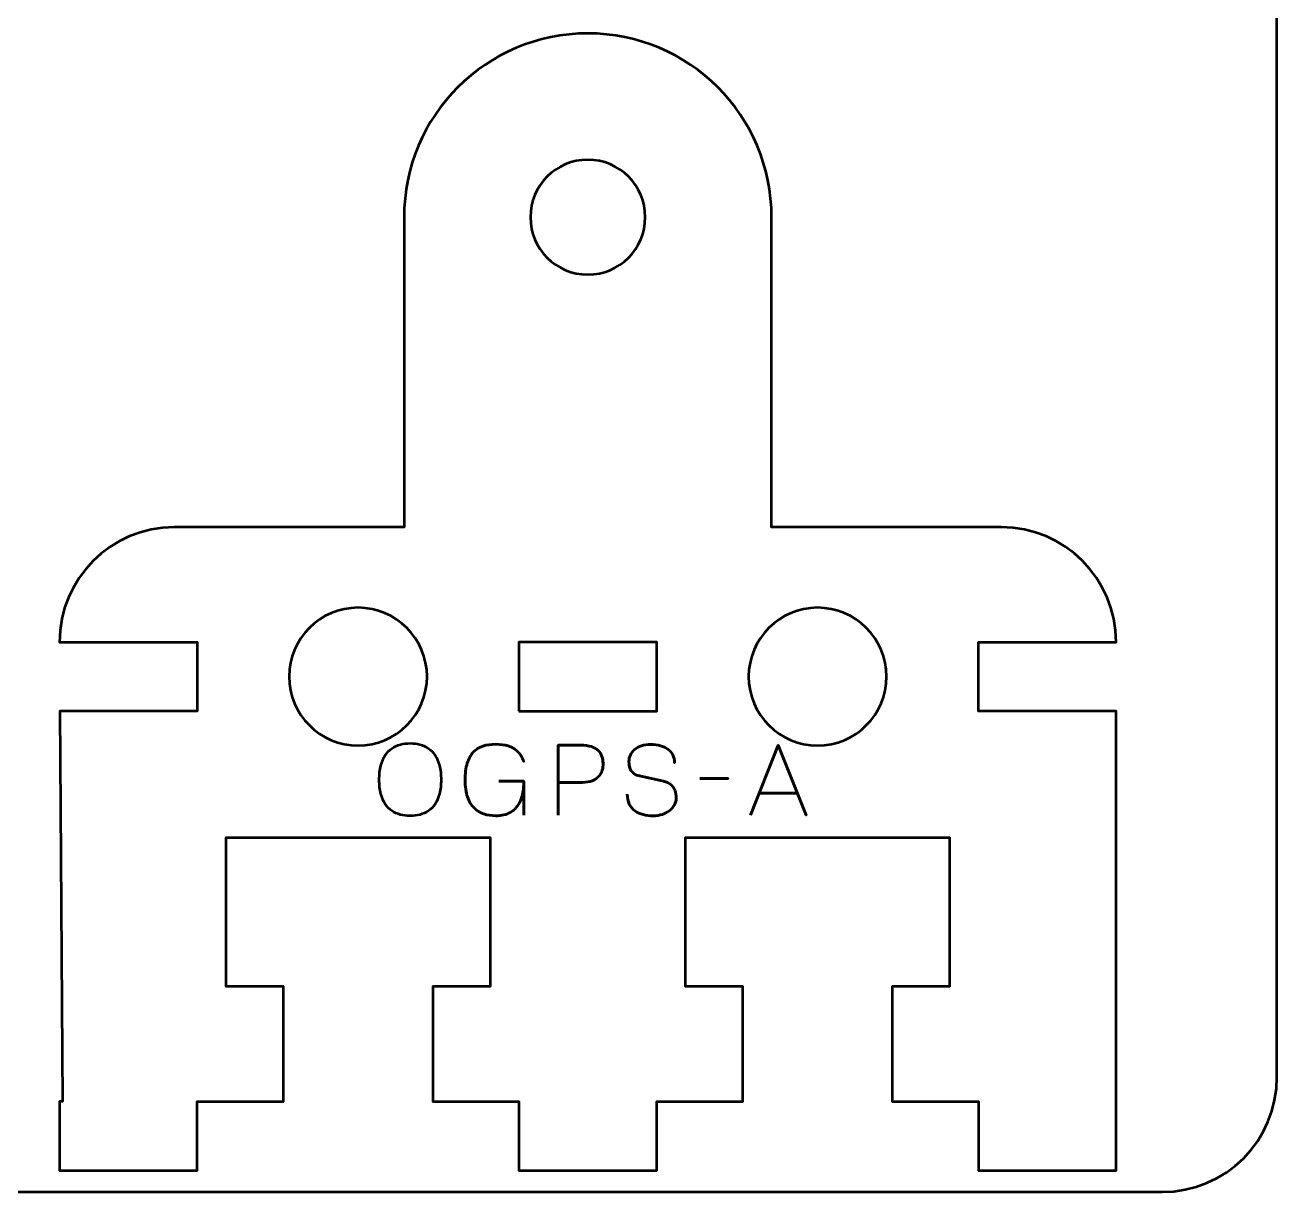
# Model space of a CAD drawing. Header units: centimetres. Extents: x -15.9 to -5, y -22.5 to -7.2.
# Drawn here: x -10.5 to -5.05, y -22.45 to -17.37 of the extents above; entities that cross this region are included whole.
import ezdxf

# ---------------------------------------------------------------- set-up
doc = ezdxf.new("R2010")
doc.units = ezdxf.units.CM
doc.header["$MEASUREMENT"] = 0
doc.layers.add('Layer 1', color=7, linetype='Continuous')

msp = doc.modelspace()

# ---------------------------------------------------------------- linework, layer by layer
at = {"layer": 'Layer 1', "color": 250, "lineweight": 53}
msp.add_lwpolyline([(-8.34999, -20.35625), (-7.74999, -20.35625), (-7.74999, -20.05625), (-8.34999, -20.05625), (-8.34999, -20.35625)], close=True, dxfattribs=at)
at = {"layer": 'Layer 1', "color": 22, "lineweight": 53}
msp.add_open_spline([(-5.55006, -22.45003), (-5.55006, -22.45003), (-15.45004, -22.45003), (-15.45004, -22.45003), (-15.45004, -22.45003), (-15.72701, -22.45003), (-15.95, -22.22694), (-15.95, -21.94994), (-15.95, -21.94994), (-15.95, -21.94994), (-15.95, -7.75007), (-15.95, -7.75007), (-15.95, -7.75007), (-15.95, -7.47293), (-15.72701, -7.24997), (-15.45004, -7.24997), (-15.45004, -7.24997), (-15.45004, -7.24997), (-5.55006, -7.24997), (-5.55006, -7.24997), (-5.55006, -7.24997), (-5.27306, -7.24997), (-5.04997, -7.47293), (-5.04997, -7.75007), (-5.04997, -7.75007), (-5.04997, -7.75007), (-5.04997, -21.94994), (-5.04997, -21.94994), (-5.04997, -21.94994), (-5.04997, -22.22694), (-5.27306, -22.45003), (-5.55006, -22.45003)], degree=3, knots=[0, 0, 0, 0, 0.125, 0.125, 0.125, 0.125, 0.25, 0.25, 0.25, 0.25, 0.375, 0.375, 0.375, 0.375, 0.5, 0.5, 0.5, 0.5, 0.625, 0.625, 0.625, 0.625, 0.75, 0.75, 0.75, 0.75, 0.875, 0.875, 0.875, 0.875, 1, 1, 1, 1], dxfattribs=at)
at = {"layer": 'Layer 1', "color": 114, "lineweight": 53}
msp.add_open_spline([(-8.85, -18.20703), (-8.85, -18.20703), (-8.85001, -18.20624), (-8.85001, -18.20624), (-8.85001, -18.20624), (-8.85001, -17.76449), (-8.49176, -17.40624), (-8.05001, -17.40624), (-8.05001, -17.40624), (-7.60827, -17.40624), (-7.25002, -17.76448), (-7.25001, -18.20622), (-7.25001, -18.20622), (-7.25001, -18.20622), (-7.25, -18.20622), (-7.25, -18.20622), (-7.25, -18.20622), (-7.25, -18.20622), (-7.25, -19.55625), (-7.25, -19.55625), (-7.25, -19.55625), (-7.25, -19.55625), (-6.24999, -19.55625), (-6.24999, -19.55625), (-6.24999, -19.55625), (-5.9739, -19.55625), (-5.74999, -19.78016), (-5.74999, -20.05625), (-5.74999, -20.05625), (-5.74999, -20.05625), (-6.34999, -20.05625), (-6.34999, -20.05625), (-6.34999, -20.05625), (-6.34999, -20.05625), (-6.34999, -20.35625), (-6.34999, -20.35625), (-6.34999, -20.35625), (-6.34999, -20.35625), (-5.74999, -20.35625), (-5.74999, -20.35625), (-5.74999, -20.35625), (-5.74999, -20.35625), (-5.74999, -22.05626), (-5.74999, -22.05626), (-5.74999, -22.05626), (-5.74999, -22.05626), (-5.74999, -22.05625), (-5.74999, -22.05625), (-5.74999, -22.05625), (-5.74999, -22.05625), (-5.74999, -22.35625), (-5.74999, -22.35625), (-5.74999, -22.35625), (-5.74999, -22.35625), (-6.34999, -22.35625), (-6.34999, -22.35625), (-6.34999, -22.35625), (-6.34999, -22.35625), (-6.34999, -22.05625), (-6.34999, -22.05625), (-6.34999, -22.05625), (-6.34999, -22.05625), (-6.72499, -22.05625), (-6.72499, -22.05625), (-6.72499, -22.05625), (-6.72499, -22.05625), (-6.72499, -21.55625), (-6.72499, -21.55625), (-6.72499, -21.55625), (-6.72499, -21.55625), (-6.47499, -21.55624), (-6.47499, -21.55624), (-6.47499, -21.55624), (-6.47499, -21.55624), (-6.47499, -20.90625), (-6.47499, -20.90625), (-6.47499, -20.90625), (-6.47499, -20.90625), (-6.72499, -20.90625), (-6.72499, -20.90625), (-6.72499, -20.90625), (-6.72499, -20.90625), (-6.72499, -20.90625), (-6.72499, -20.90625), (-6.72499, -20.90625), (-6.72499, -20.90625), (-6.72499, -20.90625), (-6.72499, -20.90625), (-6.72499, -20.90625), (-6.72499, -20.90625), (-7.37499, -20.90625), (-7.37499, -20.90625), (-7.37499, -20.90625), (-7.37499, -20.90625), (-7.37499, -20.90625), (-7.37499, -20.90625), (-7.37499, -20.90625), (-7.37499, -20.90625), (-7.37499, -20.90625), (-7.37499, -20.90625), (-7.37499, -20.90625), (-7.37499, -20.90625), (-7.62499, -20.90625), (-7.62499, -20.90625), (-7.62499, -20.90625), (-7.62499, -20.90625), (-7.62499, -21.55624), (-7.62499, -21.55624), (-7.62499, -21.55624), (-7.62499, -21.55624), (-7.37499, -21.55625), (-7.37499, -21.55625), (-7.37499, -21.55625), (-7.37499, -21.55625), (-7.37499, -22.05626), (-7.37499, -22.05626), (-7.37499, -22.05626), (-7.37499, -22.05626), (-7.74999, -22.05625), (-7.74999, -22.05625), (-7.74999, -22.05625), (-7.74999, -22.05625), (-7.74999, -22.35625), (-7.74999, -22.35625), (-7.74999, -22.35625), (-7.74999, -22.35625), (-8.34999, -22.35625), (-8.34999, -22.35625), (-8.34999, -22.35625), (-8.34999, -22.35625), (-8.34999, -22.05625), (-8.34999, -22.05625), (-8.34999, -22.05625), (-8.34999, -22.05625), (-8.72499, -22.05625), (-8.72499, -22.05625), (-8.72499, -22.05625), (-8.72499, -22.05625), (-8.72499, -21.55625), (-8.72499, -21.55625), (-8.72499, -21.55625), (-8.72499, -21.55625), (-8.47499, -21.55624), (-8.47499, -21.55624), (-8.47499, -21.55624), (-8.47499, -21.55624), (-8.47499, -20.90625), (-8.47499, -20.90625), (-8.47499, -20.90625), (-8.47499, -20.90625), (-8.72499, -20.90625), (-8.72499, -20.90625), (-8.72499, -20.90625), (-8.72499, -20.90625), (-8.72499, -20.90625), (-8.72499, -20.90625), (-8.72499, -20.90625), (-8.72499, -20.90625), (-8.72499, -20.90625), (-8.72499, -20.90625), (-8.72499, -20.90625), (-8.72499, -20.90625), (-9.37499, -20.90625), (-9.37499, -20.90625), (-9.37499, -20.90625), (-9.37499, -20.90625), (-9.37499, -20.90625), (-9.37499, -20.90625), (-9.37499, -20.90625), (-9.37499, -20.90625), (-9.37499, -20.90625), (-9.37499, -20.90625), (-9.37499, -20.90625), (-9.37499, -20.90625), (-9.62499, -20.90625), (-9.62499, -20.90625), (-9.62499, -20.90625), (-9.62499, -20.90625), (-9.62499, -21.55624), (-9.62499, -21.55624), (-9.62499, -21.55624), (-9.62499, -21.55624), (-9.37499, -21.55625), (-9.37499, -21.55625), (-9.37499, -21.55625), (-9.37499, -21.55625), (-9.37499, -22.05626), (-9.37499, -22.05626), (-9.37499, -22.05626), (-9.37499, -22.05626), (-9.74999, -22.05625), (-9.74999, -22.05625), (-9.74999, -22.05625), (-9.74999, -22.05625), (-9.74999, -22.35625), (-9.74999, -22.35625), (-9.74999, -22.35625), (-9.74999, -22.35625), (-10.34999, -22.35625), (-10.34999, -22.35625), (-10.34999, -22.35625), (-10.34999, -22.35625), (-10.34999, -22.05625), (-10.34999, -22.05625), (-10.34999, -22.05625), (-10.34999, -22.05625), (-10.33749, -22.05625), (-10.33749, -22.05625), (-10.33749, -22.05625), (-10.33749, -22.05625), (-10.34811, -20.35625), (-10.34811, -20.35625), (-10.34811, -20.35625), (-10.34811, -20.35625), (-9.74999, -20.35625), (-9.74999, -20.35625), (-9.74999, -20.35625), (-9.74999, -20.35625), (-9.74999, -20.05625), (-9.74999, -20.05625), (-9.74999, -20.05625), (-9.74999, -20.05625), (-10.34999, -20.05625), (-10.34999, -20.05625), (-10.34999, -20.05625), (-10.34999, -19.78016), (-10.12608, -19.55625), (-9.84999, -19.55625), (-9.84999, -19.55625), (-9.84999, -19.55625), (-8.85, -19.55625), (-8.85, -19.55625), (-8.85, -19.55625), (-8.85, -19.55625), (-8.85, -18.20703), (-8.85, -18.20703)], degree=3, knots=[0, 0, 0, 0, 0.0169492, 0.0169492, 0.0169492, 0.0169492, 0.0338983, 0.0338983, 0.0338983, 0.0338983, 0.0508475, 0.0508475, 0.0508475, 0.0508475, 0.0677966, 0.0677966, 0.0677966, 0.0677966, 0.0847458, 0.0847458, 0.0847458, 0.0847458, 0.1016949, 0.1016949, 0.1016949, 0.1016949, 0.1186441, 0.1186441, 0.1186441, 0.1186441, 0.1355932, 0.1355932, 0.1355932, 0.1355932, 0.1525424, 0.1525424, 0.1525424, 0.1525424, 0.1694915, 0.1694915, 0.1694915, 0.1694915, 0.1864407, 0.1864407, 0.1864407, 0.1864407, 0.2033898, 0.2033898, 0.2033898, 0.2033898, 0.220339, 0.220339, 0.220339, 0.220339, 0.2372881, 0.2372881, 0.2372881, 0.2372881, 0.2542373, 0.2542373, 0.2542373, 0.2542373, 0.2711864, 0.2711864, 0.2711864, 0.2711864, 0.2881356, 0.2881356, 0.2881356, 0.2881356, 0.3050847, 0.3050847, 0.3050847, 0.3050847, 0.3220339, 0.3220339, 0.3220339, 0.3220339, 0.3389831, 0.3389831, 0.3389831, 0.3389831, 0.3559322, 0.3559322, 0.3559322, 0.3559322, 0.3728814, 0.3728814, 0.3728814, 0.3728814, 0.3898305, 0.3898305, 0.3898305, 0.3898305, 0.4067797, 0.4067797, 0.4067797, 0.4067797, 0.4237288, 0.4237288, 0.4237288, 0.4237288, 0.440678, 0.440678, 0.440678, 0.440678, 0.4576271, 0.4576271, 0.4576271, 0.4576271, 0.4745763, 0.4745763, 0.4745763, 0.4745763, 0.4915254, 0.4915254, 0.4915254, 0.4915254, 0.5084746, 0.5084746, 0.5084746, 0.5084746, 0.5254237, 0.5254237, 0.5254237, 0.5254237, 0.5423729, 0.5423729, 0.5423729, 0.5423729, 0.559322, 0.559322, 0.559322, 0.559322, 0.5762712, 0.5762712, 0.5762712, 0.5762712, 0.5932203, 0.5932203, 0.5932203, 0.5932203, 0.6101695, 0.6101695, 0.6101695, 0.6101695, 0.6271186, 0.6271186, 0.6271186, 0.6271186, 0.6440678, 0.6440678, 0.6440678, 0.6440678, 0.6610169, 0.6610169, 0.6610169, 0.6610169, 0.6779661, 0.6779661, 0.6779661, 0.6779661, 0.6949153, 0.6949153, 0.6949153, 0.6949153, 0.7118644, 0.7118644, 0.7118644, 0.7118644, 0.7288136, 0.7288136, 0.7288136, 0.7288136, 0.7457627, 0.7457627, 0.7457627, 0.7457627, 0.7627119, 0.7627119, 0.7627119, 0.7627119, 0.779661, 0.779661, 0.779661, 0.779661, 0.7966102, 0.7966102, 0.7966102, 0.7966102, 0.8135593, 0.8135593, 0.8135593, 0.8135593, 0.8305085, 0.8305085, 0.8305085, 0.8305085, 0.8474576, 0.8474576, 0.8474576, 0.8474576, 0.8644068, 0.8644068, 0.8644068, 0.8644068, 0.8813559, 0.8813559, 0.8813559, 0.8813559, 0.8983051, 0.8983051, 0.8983051, 0.8983051, 0.9152542, 0.9152542, 0.9152542, 0.9152542, 0.9322034, 0.9322034, 0.9322034, 0.9322034, 0.9491525, 0.9491525, 0.9491525, 0.9491525, 0.9661017, 0.9661017, 0.9661017, 0.9661017, 0.9830508, 0.9830508, 0.9830508, 0.9830508, 1, 1, 1, 1], dxfattribs=at)
at = {"layer": 'Layer 1', "color": 250, "lineweight": 53}
for points in [[(-8.05001, -18.45624), (-8.18806, -18.45624), (-8.30001, -18.34429), (-8.30001, -18.20624), (-8.30001, -18.20624), (-8.30001, -18.06819), (-8.18806, -17.95624), (-8.05001, -17.95624), (-8.05001, -17.95624), (-7.91196, -17.95624), (-7.80001, -18.06819), (-7.80001, -18.20624), (-7.80001, -18.20624), (-7.80001, -18.34429), (-7.91196, -18.45624), (-8.05001, -18.45624)], [(-8.74999, -20.20625), (-8.74999, -20.37191), (-8.88433, -20.50625), (-9.04999, -20.50625), (-9.04999, -20.50625), (-9.21565, -20.50625), (-9.34999, -20.37191), (-9.34999, -20.20625), (-9.34999, -20.20625), (-9.34999, -20.04059), (-9.21565, -19.90625), (-9.04999, -19.90625), (-9.04999, -19.90625), (-8.88433, -19.90625), (-8.74999, -20.04059), (-8.74999, -20.20625)], [(-6.74999, -20.20625), (-6.74999, -20.37191), (-6.88433, -20.50625), (-7.04999, -20.50625), (-7.04999, -20.50625), (-7.21565, -20.50625), (-7.34999, -20.37191), (-7.34999, -20.20625), (-7.34999, -20.20625), (-7.34999, -20.04059), (-7.21565, -19.90625), (-7.04999, -19.90625), (-7.04999, -19.90625), (-6.88433, -19.90625), (-6.74999, -20.04059), (-6.74999, -20.20625)]]:
    msp.add_open_spline(points, degree=3, knots=[0, 0, 0, 0, 0.25, 0.25, 0.25, 0.25, 0.5, 0.5, 0.5, 0.5, 0.75, 0.75, 0.75, 0.75, 1, 1, 1, 1], dxfattribs=at)
at = {"layer": 'Layer 1', "color": 30, "lineweight": 53}
for points, knots in [([(-8.82342, -20.81267), (-8.80853, -20.81274), (-8.79442, -20.81098), (-8.78095, -20.80752), (-8.78095, -20.80752), (-8.76754, -20.80399), (-8.75527, -20.79849), (-8.74405, -20.79087), (-8.74405, -20.79087), (-8.73283, -20.78332), (-8.72309, -20.77337), (-8.71484, -20.76109), (-8.71484, -20.76109), (-8.70658, -20.74882), (-8.70023, -20.73393), (-8.69572, -20.71643), (-8.69572, -20.71643), (-8.69113, -20.69894), (-8.68887, -20.67854), (-8.6888, -20.65519), (-8.6888, -20.65519), (-8.68887, -20.63184), (-8.69113, -20.61145), (-8.69572, -20.59388), (-8.69572, -20.59388), (-8.70023, -20.57631), (-8.70658, -20.56135), (-8.71484, -20.54901), (-8.71484, -20.54901), (-8.72309, -20.53666), (-8.73283, -20.52664), (-8.74405, -20.51895), (-8.74405, -20.51895), (-8.75527, -20.51126), (-8.76754, -20.50569), (-8.78095, -20.50209), (-8.78095, -20.50209), (-8.79442, -20.49856), (-8.80853, -20.4968), (-8.82342, -20.49687), (-8.82342, -20.49687), (-8.83831, -20.4968), (-8.85242, -20.49856), (-8.8659, -20.50209), (-8.8659, -20.50209), (-8.8793, -20.50569), (-8.89158, -20.51126), (-8.9028, -20.51895), (-8.9028, -20.51895), (-8.91401, -20.52664), (-8.92375, -20.53666), (-8.93201, -20.54901), (-8.93201, -20.54901), (-8.94026, -20.56135), (-8.94661, -20.57631), (-8.95113, -20.59388), (-8.95113, -20.59388), (-8.95571, -20.61145), (-8.95797, -20.63184), (-8.95804, -20.65519), (-8.95804, -20.65519), (-8.95797, -20.67854), (-8.95571, -20.69894), (-8.95113, -20.71643), (-8.95113, -20.71643), (-8.94661, -20.73393), (-8.94026, -20.74882), (-8.93201, -20.76109), (-8.93201, -20.76109), (-8.92375, -20.77337), (-8.91401, -20.78332), (-8.9028, -20.79087), (-8.9028, -20.79087), (-8.89158, -20.79849), (-8.8793, -20.80399), (-8.8659, -20.80752), (-8.8659, -20.80752), (-8.85242, -20.81098), (-8.83831, -20.81274), (-8.82342, -20.81267)], [0, 0, 0, 0, 0.05, 0.05, 0.05, 0.05, 0.1, 0.1, 0.1, 0.1, 0.15, 0.15, 0.15, 0.15, 0.2, 0.2, 0.2, 0.2, 0.25, 0.25, 0.25, 0.25, 0.3, 0.3, 0.3, 0.3, 0.35, 0.35, 0.35, 0.35, 0.4, 0.4, 0.4, 0.4, 0.45, 0.45, 0.45, 0.45, 0.5, 0.5, 0.5, 0.5, 0.55, 0.55, 0.55, 0.55, 0.6, 0.6, 0.6, 0.6, 0.65, 0.65, 0.65, 0.65, 0.7, 0.7, 0.7, 0.7, 0.75, 0.75, 0.75, 0.75, 0.8, 0.8, 0.8, 0.8, 0.85, 0.85, 0.85, 0.85, 0.9, 0.9, 0.9, 0.9, 0.95, 0.95, 0.95, 0.95, 1, 1, 1, 1]), ([(-8.82342, -20.81267), (-8.80853, -20.81274), (-8.79442, -20.81098), (-8.78095, -20.80752), (-8.78095, -20.80752), (-8.76754, -20.80399), (-8.75527, -20.79849), (-8.74405, -20.79087), (-8.74405, -20.79087), (-8.73283, -20.78332), (-8.72309, -20.77337), (-8.71484, -20.76109), (-8.71484, -20.76109), (-8.70658, -20.74882), (-8.70023, -20.73393), (-8.69572, -20.71643), (-8.69572, -20.71643), (-8.69113, -20.69894), (-8.68887, -20.67854), (-8.6888, -20.65519), (-8.6888, -20.65519), (-8.68887, -20.63184), (-8.69113, -20.61145), (-8.69572, -20.59388), (-8.69572, -20.59388), (-8.70023, -20.57631), (-8.70658, -20.56135), (-8.71484, -20.54901), (-8.71484, -20.54901), (-8.72309, -20.53666), (-8.73283, -20.52664), (-8.74405, -20.51895), (-8.74405, -20.51895), (-8.75527, -20.51126), (-8.76754, -20.50569), (-8.78095, -20.50209), (-8.78095, -20.50209), (-8.79442, -20.49856), (-8.80853, -20.4968), (-8.82342, -20.49687), (-8.82342, -20.49687), (-8.83831, -20.4968), (-8.85242, -20.49856), (-8.8659, -20.50209), (-8.8659, -20.50209), (-8.8793, -20.50569), (-8.89158, -20.51126), (-8.9028, -20.51895), (-8.9028, -20.51895), (-8.91401, -20.52664), (-8.92375, -20.53666), (-8.93201, -20.54901), (-8.93201, -20.54901), (-8.94026, -20.56135), (-8.94661, -20.57631), (-8.95113, -20.59388), (-8.95113, -20.59388), (-8.95571, -20.61145), (-8.95797, -20.63184), (-8.95804, -20.65519), (-8.95804, -20.65519), (-8.95797, -20.67854), (-8.95571, -20.69894), (-8.95113, -20.71643), (-8.95113, -20.71643), (-8.94661, -20.73393), (-8.94026, -20.74882), (-8.93201, -20.76109), (-8.93201, -20.76109), (-8.92375, -20.77337), (-8.91401, -20.78332), (-8.9028, -20.79087), (-8.9028, -20.79087), (-8.89158, -20.79849), (-8.8793, -20.80399), (-8.8659, -20.80752), (-8.8659, -20.80752), (-8.85242, -20.81098), (-8.83831, -20.81274), (-8.82342, -20.81267)], [0, 0, 0, 0, 0.05, 0.05, 0.05, 0.05, 0.1, 0.1, 0.1, 0.1, 0.15, 0.15, 0.15, 0.15, 0.2, 0.2, 0.2, 0.2, 0.25, 0.25, 0.25, 0.25, 0.3, 0.3, 0.3, 0.3, 0.35, 0.35, 0.35, 0.35, 0.4, 0.4, 0.4, 0.4, 0.45, 0.45, 0.45, 0.45, 0.5, 0.5, 0.5, 0.5, 0.55, 0.55, 0.55, 0.55, 0.6, 0.6, 0.6, 0.6, 0.65, 0.65, 0.65, 0.65, 0.7, 0.7, 0.7, 0.7, 0.75, 0.75, 0.75, 0.75, 0.8, 0.8, 0.8, 0.8, 0.85, 0.85, 0.85, 0.85, 0.9, 0.9, 0.9, 0.9, 0.95, 0.95, 0.95, 0.95, 1, 1, 1, 1]), ([(-8.43734, -20.66196), (-8.43734, -20.66196), (-8.32855, -20.66196), (-8.32855, -20.66196), (-8.32855, -20.66196), (-8.32869, -20.69661), (-8.33363, -20.72504), (-8.34351, -20.74719), (-8.34351, -20.74719), (-8.35338, -20.76942), (-8.36735, -20.78579), (-8.38556, -20.79644), (-8.38556, -20.79644), (-8.40376, -20.80703), (-8.42535, -20.81232), (-8.45047, -20.81225), (-8.45047, -20.81225), (-8.46931, -20.81232), (-8.4868, -20.80971), (-8.50296, -20.80427), (-8.50296, -20.80427), (-8.51912, -20.79891), (-8.5333, -20.79016), (-8.54544, -20.7781), (-8.54544, -20.7781), (-8.55757, -20.76603), (-8.5671, -20.75009), (-8.57387, -20.73026), (-8.57387, -20.73026), (-8.58064, -20.71044), (-8.5841, -20.68609), (-8.58424, -20.65731), (-8.58424, -20.65731), (-8.58417, -20.62838), (-8.58114, -20.60397), (-8.57514, -20.58393), (-8.57514, -20.58393), (-8.56907, -20.56396), (-8.56032, -20.54788), (-8.54875, -20.53567), (-8.54875, -20.53567), (-8.53725, -20.52354), (-8.52321, -20.51472), (-8.5067, -20.50921), (-8.5067, -20.50921), (-8.49019, -20.50371), (-8.47149, -20.50103), (-8.45047, -20.5011), (-8.45047, -20.5011), (-8.4305, -20.50103), (-8.41258, -20.5035), (-8.39663, -20.50851), (-8.39663, -20.50851), (-8.38069, -20.51352), (-8.367, -20.52156), (-8.35557, -20.53264), (-8.35557, -20.53264), (-8.34407, -20.54371), (-8.33511, -20.55832), (-8.32855, -20.57645), (-8.32855, -20.57645), (-8.33511, -20.55832), (-8.34407, -20.54371), (-8.35557, -20.53264), (-8.35557, -20.53264), (-8.367, -20.52156), (-8.38069, -20.51352), (-8.39663, -20.50851), (-8.39663, -20.50851), (-8.41258, -20.5035), (-8.4305, -20.50103), (-8.45047, -20.5011), (-8.45047, -20.5011), (-8.47149, -20.50103), (-8.49019, -20.50371), (-8.5067, -20.50921), (-8.5067, -20.50921), (-8.52321, -20.51472), (-8.53725, -20.52354), (-8.54875, -20.53567), (-8.54875, -20.53567), (-8.56032, -20.54788), (-8.56907, -20.56396), (-8.57514, -20.58393), (-8.57514, -20.58393), (-8.58114, -20.60397), (-8.58417, -20.62838), (-8.58424, -20.65731), (-8.58424, -20.65731), (-8.5841, -20.68609), (-8.58064, -20.71044), (-8.57387, -20.73026), (-8.57387, -20.73026), (-8.5671, -20.75009), (-8.55757, -20.76603), (-8.54544, -20.7781), (-8.54544, -20.7781), (-8.5333, -20.79016), (-8.51912, -20.79891), (-8.50296, -20.80427), (-8.50296, -20.80427), (-8.4868, -20.80971), (-8.46931, -20.81232), (-8.45047, -20.81225), (-8.45047, -20.81225), (-8.42535, -20.81232), (-8.40376, -20.80703), (-8.38556, -20.79644), (-8.38556, -20.79644), (-8.36735, -20.78579), (-8.35338, -20.76942), (-8.34351, -20.74719), (-8.34351, -20.74719), (-8.33363, -20.72504), (-8.32869, -20.69661), (-8.32855, -20.66196), (-8.32855, -20.66196), (-8.32855, -20.66196), (-8.43734, -20.66196), (-8.43734, -20.66196)], [0, 0, 0, 0, 0.0333333, 0.0333333, 0.0333333, 0.0333333, 0.0666667, 0.0666667, 0.0666667, 0.0666667, 0.1, 0.1, 0.1, 0.1, 0.1333333, 0.1333333, 0.1333333, 0.1333333, 0.1666667, 0.1666667, 0.1666667, 0.1666667, 0.2, 0.2, 0.2, 0.2, 0.2333333, 0.2333333, 0.2333333, 0.2333333, 0.2666667, 0.2666667, 0.2666667, 0.2666667, 0.3, 0.3, 0.3, 0.3, 0.3333333, 0.3333333, 0.3333333, 0.3333333, 0.3666667, 0.3666667, 0.3666667, 0.3666667, 0.4, 0.4, 0.4, 0.4, 0.4333333, 0.4333333, 0.4333333, 0.4333333, 0.4666667, 0.4666667, 0.4666667, 0.4666667, 0.5, 0.5, 0.5, 0.5, 0.5333333, 0.5333333, 0.5333333, 0.5333333, 0.5666667, 0.5666667, 0.5666667, 0.5666667, 0.6, 0.6, 0.6, 0.6, 0.6333333, 0.6333333, 0.6333333, 0.6333333, 0.6666667, 0.6666667, 0.6666667, 0.6666667, 0.7, 0.7, 0.7, 0.7, 0.7333333, 0.7333333, 0.7333333, 0.7333333, 0.7666667, 0.7666667, 0.7666667, 0.7666667, 0.8, 0.8, 0.8, 0.8, 0.8333333, 0.8333333, 0.8333333, 0.8333333, 0.8666667, 0.8666667, 0.8666667, 0.8666667, 0.9, 0.9, 0.9, 0.9, 0.9333333, 0.9333333, 0.9333333, 0.9333333, 0.9666667, 0.9666667, 0.9666667, 0.9666667, 1, 1, 1, 1]), ([(-8.17911, -20.81013), (-8.17911, -20.81013), (-8.17911, -20.50491), (-8.17911, -20.50491), (-8.17911, -20.50491), (-8.17911, -20.50491), (-8.08174, -20.50491), (-8.08174, -20.50491), (-8.08174, -20.50491), (-8.06227, -20.50498), (-8.04626, -20.50717), (-8.03363, -20.5114), (-8.03363, -20.5114), (-8.02107, -20.51556), (-8.01119, -20.52135), (-8.00406, -20.52869), (-8.00406, -20.52869), (-7.99694, -20.53595), (-7.99186, -20.54428), (-7.98875, -20.55366), (-7.98875, -20.55366), (-7.98572, -20.56305), (-7.98396, -20.57285), (-7.98353, -20.58323), (-7.98353, -20.58323), (-7.98304, -20.5936), (-7.98424, -20.60376), (-7.98706, -20.61363), (-7.98706, -20.61363), (-7.98995, -20.62351), (-7.99482, -20.63247), (-8.00181, -20.64052), (-8.00181, -20.64052), (-8.00872, -20.64856), (-8.0181, -20.65498), (-8.02989, -20.65971), (-8.02989, -20.65971), (-8.04167, -20.6645), (-8.05627, -20.6669), (-8.0737, -20.66704), (-8.0737, -20.66704), (-8.0737, -20.66704), (-8.17911, -20.66704), (-8.17911, -20.66704), (-8.17911, -20.66704), (-8.17911, -20.66704), (-8.0737, -20.66704), (-8.0737, -20.66704), (-8.0737, -20.66704), (-8.05663, -20.6669), (-8.04216, -20.6645), (-8.03045, -20.65971), (-8.03045, -20.65971), (-8.01867, -20.65498), (-8.00928, -20.64856), (-8.00223, -20.64052), (-8.00223, -20.64052), (-7.99524, -20.63247), (-7.99023, -20.62351), (-7.98727, -20.61363), (-7.98727, -20.61363), (-7.98431, -20.60376), (-7.98304, -20.5936), (-7.98353, -20.58323), (-7.98353, -20.58323), (-7.98396, -20.57285), (-7.98572, -20.56305), (-7.98889, -20.55366), (-7.98889, -20.55366), (-7.992, -20.54428), (-7.99722, -20.53595), (-8.00435, -20.52869), (-8.00435, -20.52869), (-8.01154, -20.52135), (-8.02142, -20.51556), (-8.03398, -20.5114), (-8.03398, -20.5114), (-8.04661, -20.50717), (-8.06248, -20.50498), (-8.08174, -20.50491), (-8.08174, -20.50491), (-8.08174, -20.50491), (-8.17911, -20.50491), (-8.17911, -20.50491), (-8.17911, -20.50491), (-8.17911, -20.50491), (-8.17911, -20.81013), (-8.17911, -20.81013)], [0, 0, 0, 0, 0.0454545, 0.0454545, 0.0454545, 0.0454545, 0.0909091, 0.0909091, 0.0909091, 0.0909091, 0.1363636, 0.1363636, 0.1363636, 0.1363636, 0.1818182, 0.1818182, 0.1818182, 0.1818182, 0.2272727, 0.2272727, 0.2272727, 0.2272727, 0.2727273, 0.2727273, 0.2727273, 0.2727273, 0.3181818, 0.3181818, 0.3181818, 0.3181818, 0.3636364, 0.3636364, 0.3636364, 0.3636364, 0.4090909, 0.4090909, 0.4090909, 0.4090909, 0.4545455, 0.4545455, 0.4545455, 0.4545455, 0.5, 0.5, 0.5, 0.5, 0.5454545, 0.5454545, 0.5454545, 0.5454545, 0.5909091, 0.5909091, 0.5909091, 0.5909091, 0.6363636, 0.6363636, 0.6363636, 0.6363636, 0.6818182, 0.6818182, 0.6818182, 0.6818182, 0.7272727, 0.7272727, 0.7272727, 0.7272727, 0.7727273, 0.7727273, 0.7727273, 0.7727273, 0.8181818, 0.8181818, 0.8181818, 0.8181818, 0.8636364, 0.8636364, 0.8636364, 0.8636364, 0.9090909, 0.9090909, 0.9090909, 0.9090909, 0.9545455, 0.9545455, 0.9545455, 0.9545455, 1, 1, 1, 1]), ([(-7.87855, -20.71784), (-7.87841, -20.73471), (-7.87545, -20.74917), (-7.86952, -20.76124), (-7.86952, -20.76124), (-7.86366, -20.77323), (-7.85548, -20.78304), (-7.84518, -20.79066), (-7.84518, -20.79066), (-7.83481, -20.79821), (-7.82288, -20.80378), (-7.80941, -20.80738), (-7.80941, -20.80738), (-7.796, -20.81091), (-7.78161, -20.81267), (-7.76637, -20.81267), (-7.76637, -20.81267), (-7.75099, -20.8126), (-7.73716, -20.81034), (-7.72481, -20.80604), (-7.72481, -20.80604), (-7.71253, -20.80173), (-7.70202, -20.79595), (-7.6932, -20.78868), (-7.6932, -20.78868), (-7.68445, -20.78141), (-7.67768, -20.7733), (-7.67288, -20.76427), (-7.67288, -20.76427), (-7.66808, -20.75524), (-7.66554, -20.746), (-7.66519, -20.73647), (-7.66519, -20.73647), (-7.66477, -20.72398), (-7.6666, -20.71255), (-7.67062, -20.70225), (-7.67062, -20.70225), (-7.67465, -20.69195), (-7.68086, -20.68334), (-7.68925, -20.67629), (-7.68925, -20.67629), (-7.69758, -20.66923), (-7.70809, -20.66429), (-7.72065, -20.66154), (-7.72065, -20.66154), (-7.72065, -20.66154), (-7.82436, -20.6391), (-7.82436, -20.6391), (-7.82436, -20.6391), (-7.8341, -20.63706), (-7.8425, -20.6336), (-7.84941, -20.6288), (-7.84941, -20.6288), (-7.85633, -20.62394), (-7.86169, -20.61723), (-7.86536, -20.60862), (-7.86536, -20.60862), (-7.86903, -20.60009), (-7.87093, -20.58922), (-7.87093, -20.57603), (-7.87093, -20.57603), (-7.87093, -20.56601), (-7.86888, -20.55656), (-7.86472, -20.54767), (-7.86472, -20.54767), (-7.86063, -20.53878), (-7.85456, -20.53094), (-7.84659, -20.52403), (-7.84659, -20.52403), (-7.83862, -20.51719), (-7.82874, -20.51182), (-7.81703, -20.50794), (-7.81703, -20.50794), (-7.80524, -20.50399), (-7.79177, -20.50202), (-7.77653, -20.50195), (-7.77653, -20.50195), (-7.76122, -20.50195), (-7.74718, -20.50371), (-7.73434, -20.50724), (-7.73434, -20.50724), (-7.72157, -20.51077), (-7.71049, -20.51585), (-7.70118, -20.52262), (-7.70118, -20.52262), (-7.69186, -20.52939), (-7.68467, -20.53772), (-7.67973, -20.54745), (-7.67973, -20.54745), (-7.67479, -20.55726), (-7.67246, -20.56848), (-7.67281, -20.58111), (-7.67281, -20.58111), (-7.67246, -20.56848), (-7.67479, -20.55726), (-7.67973, -20.54745), (-7.67973, -20.54745), (-7.68467, -20.53772), (-7.69186, -20.52939), (-7.70118, -20.52262), (-7.70118, -20.52262), (-7.71049, -20.51585), (-7.72157, -20.51077), (-7.73434, -20.50724), (-7.73434, -20.50724), (-7.74718, -20.50371), (-7.76122, -20.50195), (-7.77653, -20.50195), (-7.77653, -20.50195), (-7.79177, -20.50202), (-7.80524, -20.50399), (-7.81703, -20.50794), (-7.81703, -20.50794), (-7.82874, -20.51182), (-7.83862, -20.51719), (-7.84659, -20.52403), (-7.84659, -20.52403), (-7.85456, -20.53094), (-7.86063, -20.53878), (-7.86472, -20.54767), (-7.86472, -20.54767), (-7.86888, -20.55656), (-7.87093, -20.56601), (-7.87093, -20.57603), (-7.87093, -20.57603), (-7.87093, -20.58922), (-7.8691, -20.60009), (-7.86557, -20.60855), (-7.86557, -20.60855), (-7.86197, -20.61709), (-7.85668, -20.62372), (-7.84976, -20.62859), (-7.84976, -20.62859), (-7.84285, -20.63339), (-7.83438, -20.63692), (-7.82436, -20.6391), (-7.82436, -20.6391), (-7.82436, -20.6391), (-7.72065, -20.66154), (-7.72065, -20.66154), (-7.72065, -20.66154), (-7.70781, -20.66429), (-7.69722, -20.66923), (-7.6889, -20.67629), (-7.6889, -20.67629), (-7.6805, -20.68334), (-7.67436, -20.69195), (-7.67041, -20.70225), (-7.67041, -20.70225), (-7.66653, -20.71255), (-7.66477, -20.72398), (-7.66519, -20.73647), (-7.66519, -20.73647), (-7.66554, -20.746), (-7.66808, -20.75524), (-7.67288, -20.76427), (-7.67288, -20.76427), (-7.67768, -20.7733), (-7.68445, -20.78141), (-7.6932, -20.78868), (-7.6932, -20.78868), (-7.70202, -20.79595), (-7.71253, -20.80173), (-7.72481, -20.80604), (-7.72481, -20.80604), (-7.73716, -20.81034), (-7.75099, -20.8126), (-7.76637, -20.81267), (-7.76637, -20.81267), (-7.78161, -20.81267), (-7.796, -20.81091), (-7.80941, -20.80738), (-7.80941, -20.80738), (-7.82288, -20.80378), (-7.83481, -20.79821), (-7.84518, -20.79066), (-7.84518, -20.79066), (-7.85548, -20.78304), (-7.86366, -20.77323), (-7.86952, -20.76124), (-7.86952, -20.76124), (-7.87545, -20.74917), (-7.87841, -20.73471), (-7.87855, -20.71784)], [0, 0, 0, 0, 0.0217391, 0.0217391, 0.0217391, 0.0217391, 0.0434783, 0.0434783, 0.0434783, 0.0434783, 0.0652174, 0.0652174, 0.0652174, 0.0652174, 0.0869565, 0.0869565, 0.0869565, 0.0869565, 0.1086957, 0.1086957, 0.1086957, 0.1086957, 0.1304348, 0.1304348, 0.1304348, 0.1304348, 0.1521739, 0.1521739, 0.1521739, 0.1521739, 0.173913, 0.173913, 0.173913, 0.173913, 0.1956522, 0.1956522, 0.1956522, 0.1956522, 0.2173913, 0.2173913, 0.2173913, 0.2173913, 0.2391304, 0.2391304, 0.2391304, 0.2391304, 0.2608696, 0.2608696, 0.2608696, 0.2608696, 0.2826087, 0.2826087, 0.2826087, 0.2826087, 0.3043478, 0.3043478, 0.3043478, 0.3043478, 0.326087, 0.326087, 0.326087, 0.326087, 0.3478261, 0.3478261, 0.3478261, 0.3478261, 0.3695652, 0.3695652, 0.3695652, 0.3695652, 0.3913043, 0.3913043, 0.3913043, 0.3913043, 0.4130435, 0.4130435, 0.4130435, 0.4130435, 0.4347826, 0.4347826, 0.4347826, 0.4347826, 0.4565217, 0.4565217, 0.4565217, 0.4565217, 0.4782609, 0.4782609, 0.4782609, 0.4782609, 0.5, 0.5, 0.5, 0.5, 0.5217391, 0.5217391, 0.5217391, 0.5217391, 0.5434783, 0.5434783, 0.5434783, 0.5434783, 0.5652174, 0.5652174, 0.5652174, 0.5652174, 0.5869565, 0.5869565, 0.5869565, 0.5869565, 0.6086957, 0.6086957, 0.6086957, 0.6086957, 0.6304348, 0.6304348, 0.6304348, 0.6304348, 0.6521739, 0.6521739, 0.6521739, 0.6521739, 0.673913, 0.673913, 0.673913, 0.673913, 0.6956522, 0.6956522, 0.6956522, 0.6956522, 0.7173913, 0.7173913, 0.7173913, 0.7173913, 0.7391304, 0.7391304, 0.7391304, 0.7391304, 0.7608696, 0.7608696, 0.7608696, 0.7608696, 0.7826087, 0.7826087, 0.7826087, 0.7826087, 0.8043478, 0.8043478, 0.8043478, 0.8043478, 0.826087, 0.826087, 0.826087, 0.826087, 0.8478261, 0.8478261, 0.8478261, 0.8478261, 0.8695652, 0.8695652, 0.8695652, 0.8695652, 0.8913043, 0.8913043, 0.8913043, 0.8913043, 0.9130435, 0.9130435, 0.9130435, 0.9130435, 0.9347826, 0.9347826, 0.9347826, 0.9347826, 0.9565217, 0.9565217, 0.9565217, 0.9565217, 0.9782609, 0.9782609, 0.9782609, 0.9782609, 1, 1, 1, 1]), ([(-7.34219, -20.81013), (-7.34219, -20.81013), (-7.22112, -20.50491), (-7.22112, -20.50491), (-7.22112, -20.50491), (-7.22112, -20.50491), (-7.09962, -20.81013), (-7.09962, -20.81013), (-7.09962, -20.81013), (-7.09962, -20.81013), (-7.22112, -20.50491), (-7.22112, -20.50491), (-7.22112, -20.50491), (-7.22112, -20.50491), (-7.34219, -20.81013), (-7.34219, -20.81013)], [0, 0, 0, 0, 0.25, 0.25, 0.25, 0.25, 0.5, 0.5, 0.5, 0.5, 0.75, 0.75, 0.75, 0.75, 1, 1, 1, 1]), ([(-7.56232, -20.65053), (-7.56232, -20.65053), (-7.43913, -20.65053), (-7.43913, -20.65053), (-7.43913, -20.65053), (-7.43913, -20.65053), (-7.56232, -20.65053), (-7.56232, -20.65053)], [0, 0, 0, 0, 0.5, 0.5, 0.5, 0.5, 1, 1, 1, 1]), ([(-8.32855, -20.81013), (-8.32855, -20.81013), (-8.32855, -20.66196), (-8.32855, -20.66196), (-8.32855, -20.66196), (-8.32855, -20.66196), (-8.32855, -20.81013), (-8.32855, -20.81013)], [0, 0, 0, 0, 0.5, 0.5, 0.5, 0.5, 1, 1, 1, 1]), ([(-7.30409, -20.71403), (-7.30409, -20.71403), (-7.13815, -20.71403), (-7.13815, -20.71403), (-7.13815, -20.71403), (-7.13815, -20.71403), (-7.30409, -20.71403), (-7.30409, -20.71403)], [0, 0, 0, 0, 0.5, 0.5, 0.5, 0.5, 1, 1, 1, 1])]:
    msp.add_open_spline(points, degree=3, knots=knots, dxfattribs=at)

doc.saveas('drawing.dxf')
